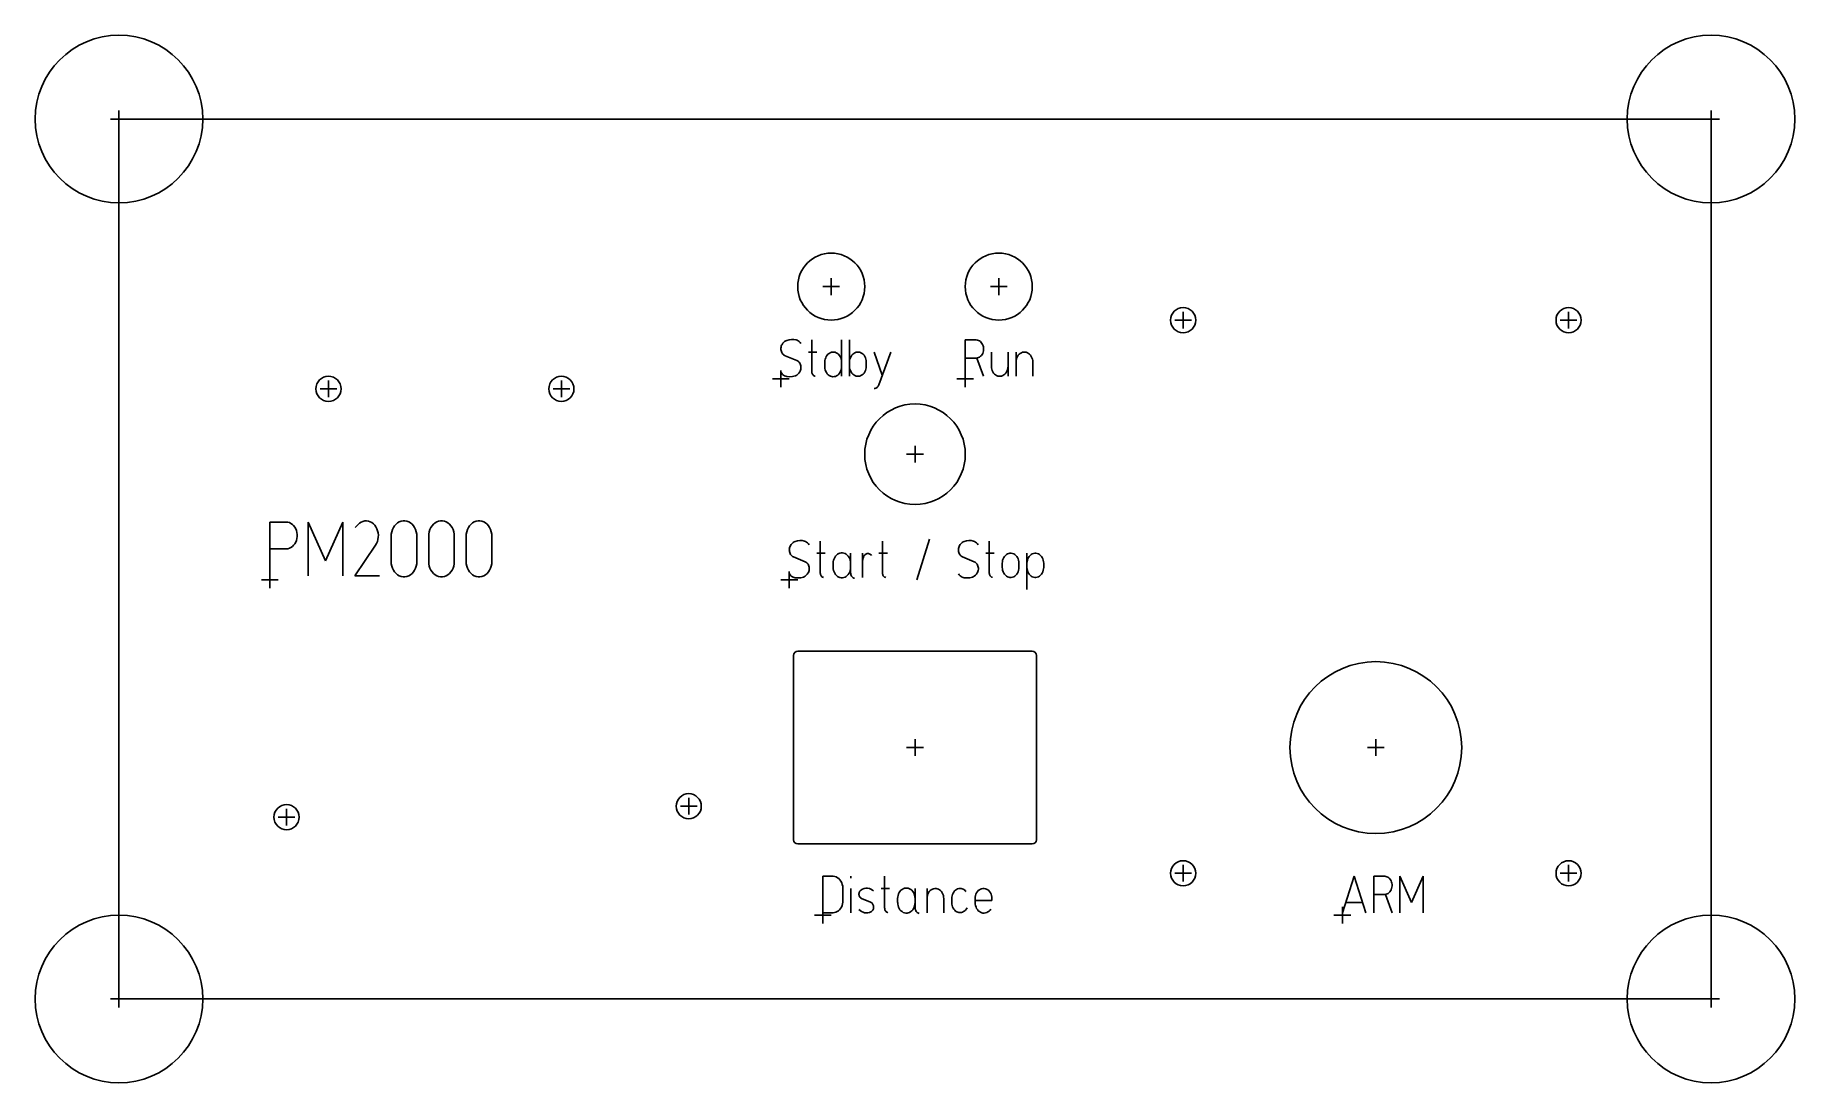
# Model space of a CAD drawing. Header units: millimetres. Extents: x -10 to 200, y -10 to 115.
import ezdxf

# ---------------------------------------------------------------- set-up
doc = ezdxf.new("R2010")
doc.units = ezdxf.units.MM
doc.layers.add('Contour', color=7, linetype='CONTINUOUS')
doc.layers.add('Engraving', color=7, linetype='CONTINUOUS')

msp = doc.modelspace()

# ---------------------------------------------------------------- linework, layer by layer
at = {"layer": 'Contour', "color": 7, "linetype": 'CONTINUOUS'}
for p, q in [((-1, 105), (1, 105)), ((0, 104), (0, 106)), ((190, 105), (0, 105)), ((0, 105), (0, 105)), ((0, 105), (0, 0)), ((189, 105), (191, 105)), ((190, 104), (190, 106)), ((190, 0), (190, 105)), ((190, 105), (190, 105)), ((84, 85), (86, 85)), ((85, 84), (85, 86)), ((104, 85), (106, 85)), ((105, 84), (105, 86)), ((127, 80), (127, 82)), ((173, 80), (173, 82)), ((126, 81), (128, 81)), ((172, 81), (174, 81)), ((25, 71.8), (25, 73.8)), ((52.8, 71.8), (52.8, 73.8)), ((78, 74), (80, 74)), ((79, 73), (79, 75)), ((100, 74), (102, 74)), ((101, 73), (101, 75)), ((24, 72.8), (26, 72.8)), ((51.8, 72.8), (53.8, 72.8)), ((95, 64), (95, 66)), ((94, 65), (96, 65)), ((18, 49), (18, 51)), ((80, 49), (80, 51)), ((17, 50), (19, 50)), ((79, 50), (81, 50)), ((80.5, 19), (80.5, 41)), ((81, 41.5), (109, 41.5)), ((109.5, 41), (109.5, 19)), ((94, 30), (96, 30)), ((95, 29), (95, 31)), ((149, 30), (151, 30)), ((150, 29), (150, 31)), ((68, 22), (68, 24)), ((19, 21.7), (21, 21.7)), ((20, 20.7), (20, 22.7)), ((67, 23), (69, 23)), ((109, 18.5), (81, 18.5)), ((126, 15), (128, 15)), ((127, 14), (127, 16)), ((172, 15), (174, 15)), ((173, 14), (173, 16)), ((84, 9), (84, 11)), ((146, 9), (146, 11)), ((83, 10), (85, 10)), ((145, 10), (147, 10)), ((-1, 0), (1, 0)), ((-1, 0), (1, 0)), ((0, -1), (0, 1)), ((0, -1), (0, 1)), ((0, 0), (0, 0)), ((0, 0), (190, 0)), ((189, 0), (191, 0)), ((190, -1), (190, 1)), ((190, 0), (190, 0))]:
    msp.add_line(p, q, dxfattribs=at)
for centre, radius in [((0, 105), 10), ((190, 105), 10), ((85, 85), 4), ((105, 85), 4), ((127, 81), 1.5), ((173, 81), 1.5), ((25, 72.8), 1.5), ((52.8, 72.8), 1.5), ((95, 65), 6), ((150, 30), 10.25), ((20, 21.7), 1.5), ((68, 23), 1.5), ((127, 15), 1.5), ((173, 15), 1.5), ((0, 0), 10), ((190, 0), 10)]:
    msp.add_circle(centre, radius, dxfattribs=at)
for centre, start, end in [((81, 41), 450, 180), ((109, 41), 360, 90), ((81, 19), 180, -90), ((109, 19), 270, 0)]:
    msp.add_arc(centre, 0.5, start, end, dxfattribs=at)
at = {"layer": 'Engraving', "color": 7, "linetype": 'CONTINUOUS'}
for p, q in [((79.014, 77.763), (79.002, 77.637)), ((79.041, 77.885), (79.014, 77.763)), ((79.083, 78.001), (79.041, 77.885)), ((79.137, 78.109), (79.083, 78.001)), ((79.226, 78.239), (79.137, 78.109)), ((79.137, 78.109), (79.137, 78.109)), ((79.328, 78.355), (79.226, 78.239)), ((79.442, 78.453), (79.328, 78.355)), ((79.565, 78.532), (79.442, 78.453)), ((79.696, 78.591), (79.565, 78.532)), ((79.971, 78.667), (79.696, 78.591)), ((79.696, 78.591), (79.696, 78.591)), ((80.251, 78.7), (79.971, 78.667)), ((80.533, 78.691), (80.251, 78.7)), ((80.812, 78.639), (80.533, 78.691)), ((80.942, 78.593), (80.812, 78.639)), ((80.812, 78.639), (80.812, 78.639)), ((81.065, 78.525), (80.942, 78.593)), ((81.179, 78.436), (81.065, 78.525)), ((81.282, 78.329), (81.179, 78.436)), ((81.37, 78.205), (81.282, 78.329)), ((82.686, 78.639), (82.686, 77.193)), ((86.235, 78.639), (86.235, 75.505)), ((87.191, 78.639), (87.191, 75.505)), ((101, 74.3), (101, 78.639)), ((101, 78.639), (102.316, 78.639)), ((102.316, 78.639), (102.446, 78.623)), ((102.446, 78.623), (102.572, 78.584)), ((102.572, 78.584), (102.692, 78.523)), ((102.692, 78.523), (102.805, 78.442)), ((102.805, 78.442), (102.905, 78.342)), ((102.905, 78.342), (102.993, 78.226)), ((102.993, 78.226), (103.066, 78.095)), ((103.066, 78.095), (103.123, 77.953)), ((103.123, 77.953), (103.162, 77.803)), ((103.162, 77.803), (103.182, 77.647)), ((79.002, 77.637), (79.004, 77.511)), ((79.004, 77.511), (79.022, 77.386)), ((79.022, 77.386), (79.054, 77.265)), ((79.054, 77.265), (79.099, 77.152)), ((79.099, 77.152), (79.159, 77.047)), ((79.159, 77.047), (79.229, 76.954)), ((79.229, 76.954), (79.31, 76.874)), ((79.31, 76.874), (79.4, 76.809)), ((79.4, 76.809), (79.496, 76.76)), ((79.496, 76.76), (79.496, 76.759)), ((79.496, 76.759), (80.891, 76.18)), ((80.891, 76.18), (80.991, 76.13)), ((80.991, 76.13), (81.082, 76.062)), ((81.082, 76.062), (81.164, 75.979)), ((81.164, 75.979), (81.236, 75.883)), ((81.236, 75.883), (81.295, 75.774)), ((81.295, 75.774), (81.34, 75.657)), ((81.34, 75.657), (81.371, 75.532)), ((83.284, 77.193), (82.287, 77.193)), ((82.287, 77.193), (82.686, 77.193)), ((82.686, 77.193), (83.284, 77.193)), ((82.686, 77.193), (82.686, 74.879)), ((84.241, 75.987), (84.251, 76.167)), ((84.241, 75.409), (84.241, 75.987)), ((84.251, 76.167), (84.285, 76.342)), ((84.285, 76.342), (84.339, 76.51)), ((84.339, 76.51), (84.414, 76.666)), ((84.414, 76.666), (84.507, 76.807)), ((84.507, 76.807), (84.616, 76.929)), ((84.616, 76.929), (84.739, 77.031)), ((84.739, 77.031), (84.873, 77.109)), ((84.873, 77.109), (85.016, 77.162)), ((85.016, 77.162), (85.163, 77.189)), ((85.163, 77.189), (85.312, 77.189)), ((85.312, 77.189), (85.459, 77.162)), ((85.459, 77.162), (85.601, 77.109)), ((85.601, 77.109), (85.736, 77.031)), ((85.736, 77.031), (85.858, 76.929)), ((85.858, 76.929), (85.967, 76.807)), ((85.967, 76.807), (86.061, 76.666)), ((86.061, 76.666), (86.135, 76.51)), ((86.135, 76.51), (86.189, 76.342)), ((86.189, 76.342), (86.223, 76.167)), ((86.223, 76.167), (86.234, 75.987)), ((86.234, 75.987), (86.235, 75.987)), ((86.235, 75.987), (86.235, 74.3)), ((87.202, 76.167), (87.191, 75.987)), ((87.191, 75.987), (87.191, 75.987)), ((87.191, 75.987), (87.191, 74.3)), ((87.236, 76.342), (87.202, 76.167)), ((87.29, 76.51), (87.236, 76.342)), ((87.364, 76.666), (87.29, 76.51)), ((87.458, 76.807), (87.364, 76.666)), ((87.567, 76.929), (87.458, 76.807)), ((87.69, 77.031), (87.567, 76.929)), ((87.824, 77.109), (87.69, 77.031)), ((87.966, 77.162), (87.824, 77.109)), ((88.114, 77.189), (87.966, 77.162)), ((88.262, 77.189), (88.114, 77.189)), ((88.41, 77.162), (88.262, 77.189)), ((88.552, 77.109), (88.41, 77.162)), ((88.687, 77.031), (88.552, 77.109)), ((88.809, 76.929), (88.687, 77.031)), ((88.918, 76.807), (88.809, 76.929)), ((89.012, 76.666), (88.918, 76.807)), ((89.086, 76.51), (89.012, 76.666)), ((89.14, 76.342), (89.086, 76.51)), ((89.174, 76.167), (89.14, 76.342)), ((89.185, 75.987), (89.174, 76.167)), ((89.185, 75.505), (89.185, 75.987)), ((90.141, 77.193), (91.098, 74.445)), ((92.135, 77.193), (90.7, 73.288)), ((102.316, 76.47), (101, 76.47)), ((101, 76.47), (102.395, 76.47)), ((102.337, 76.472), (102.316, 76.47)), ((102.466, 76.492), (102.337, 76.472)), ((102.395, 76.47), (103.192, 74.3)), ((102.592, 76.535), (102.466, 76.492)), ((102.711, 76.599), (102.592, 76.535)), ((102.822, 76.683), (102.711, 76.599)), ((102.92, 76.786), (102.822, 76.683)), ((103.006, 76.905), (102.92, 76.786)), ((103.077, 77.037), (103.006, 76.905)), ((103.13, 77.181), (103.077, 77.037)), ((103.166, 77.333), (103.13, 77.181)), ((103.183, 77.489), (103.166, 77.333)), ((103.182, 77.647), (103.183, 77.489)), ((104.11, 77.193), (104.11, 75.505)), ((106.103, 74.3), (106.103, 77.193)), ((107.06, 74.3), (107.06, 77.193)), ((107.06, 77.193), (107.06, 75.987)), ((107.06, 75.987), (107.071, 76.167)), ((107.071, 76.167), (107.105, 76.342)), ((107.105, 76.342), (107.159, 76.51)), ((107.159, 76.51), (107.233, 76.666)), ((107.233, 76.666), (107.327, 76.807)), ((107.327, 76.807), (107.436, 76.929)), ((107.436, 76.929), (107.559, 77.031)), ((107.559, 77.031), (107.693, 77.109)), ((107.693, 77.109), (107.835, 77.162)), ((107.835, 77.162), (107.982, 77.189)), ((107.982, 77.189), (108.131, 77.189)), ((108.131, 77.189), (108.278, 77.162)), ((108.278, 77.162), (108.421, 77.109)), ((108.421, 77.109), (108.555, 77.031)), ((108.555, 77.031), (108.678, 76.929)), ((108.678, 76.929), (108.787, 76.807)), ((108.787, 76.807), (108.88, 76.666)), ((108.88, 76.666), (108.955, 76.51)), ((108.955, 76.51), (109.009, 76.342)), ((109.009, 76.342), (109.043, 76.167)), ((109.043, 76.167), (109.053, 75.987)), ((109.053, 75.987), (109.053, 75.987)), ((109.053, 75.987), (109.053, 74.3)), ((79.098, 74.62), (79.017, 74.734)), ((79.201, 74.509), (79.098, 74.62)), ((79.317, 74.418), (79.201, 74.509)), ((79.442, 74.347), (79.317, 74.418)), ((79.576, 74.3), (79.442, 74.347)), ((79.7, 74.271), (79.576, 74.3)), ((80.033, 74.237), (79.7, 74.271)), ((80.366, 74.263), (80.033, 74.237)), ((80.692, 74.348), (80.366, 74.263)), ((80.756, 74.374), (80.692, 74.348)), ((80.9, 74.453), (80.756, 74.374)), ((81.031, 74.557), (80.9, 74.453)), ((81.149, 74.684), (81.031, 74.557)), ((81.25, 74.83), (81.149, 74.684)), ((81.291, 74.905), (81.25, 74.83)), ((81.337, 75.022), (81.291, 74.905)), ((81.369, 75.146), (81.337, 75.022)), ((81.386, 75.274), (81.369, 75.146)), ((81.371, 75.532), (81.386, 75.404)), ((81.386, 75.404), (81.386, 75.274)), ((82.686, 74.879), (82.691, 74.797)), ((82.691, 74.797), (82.704, 74.717)), ((82.704, 74.717), (82.727, 74.641)), ((82.727, 74.641), (82.759, 74.568)), ((82.759, 74.568), (82.798, 74.502)), ((82.798, 74.502), (82.845, 74.443)), ((82.845, 74.443), (82.898, 74.392)), ((82.898, 74.392), (82.956, 74.351)), ((82.956, 74.351), (83.019, 74.32)), ((83.019, 74.32), (83.085, 74.3)), ((83.085, 74.3), (83.085, 74.3)), ((84.242, 75.409), (84.241, 75.409)), ((84.259, 75.23), (84.242, 75.409)), ((84.298, 75.056), (84.259, 75.23)), ((84.357, 74.891), (84.298, 75.056)), ((84.437, 74.739), (84.357, 74.891)), ((84.534, 74.602), (84.437, 74.739)), ((84.648, 74.485), (84.534, 74.602)), ((84.774, 74.389), (84.648, 74.485)), ((84.911, 74.318), (84.774, 74.389)), ((85.055, 74.272), (84.911, 74.318)), ((85.203, 74.252), (85.055, 74.272)), ((85.352, 74.259), (85.203, 74.252)), ((85.499, 74.293), (85.352, 74.259)), ((85.639, 74.353), (85.499, 74.293)), ((85.771, 74.437), (85.639, 74.353)), ((85.891, 74.545), (85.771, 74.437)), ((85.996, 74.673), (85.891, 74.545)), ((86.084, 74.818), (85.996, 74.673)), ((86.153, 74.977), (86.084, 74.818)), ((86.202, 75.148), (86.153, 74.977)), ((86.23, 75.325), (86.202, 75.148)), ((86.235, 75.505), (86.23, 75.325)), ((87.191, 75.505), (87.202, 75.325)), ((87.202, 75.325), (87.236, 75.15)), ((87.236, 75.15), (87.29, 74.982)), ((87.29, 74.982), (87.364, 74.826)), ((87.364, 74.826), (87.458, 74.685)), ((87.458, 74.685), (87.567, 74.563)), ((87.567, 74.563), (87.69, 74.461)), ((87.69, 74.461), (87.824, 74.383)), ((87.824, 74.383), (87.966, 74.33)), ((87.966, 74.33), (88.114, 74.303)), ((88.114, 74.303), (88.262, 74.303)), ((88.262, 74.303), (88.41, 74.33)), ((88.41, 74.33), (88.552, 74.383)), ((88.552, 74.383), (88.687, 74.461)), ((88.687, 74.461), (88.809, 74.563)), ((88.809, 74.563), (88.918, 74.685)), ((88.918, 74.685), (89.012, 74.826)), ((89.012, 74.826), (89.086, 74.982)), ((89.086, 74.982), (89.14, 75.15)), ((89.14, 75.15), (89.174, 75.325)), ((89.174, 75.325), (89.185, 75.505)), ((89.185, 75.505), (89.185, 75.505)), ((104.11, 75.505), (104.12, 75.325)), ((104.12, 75.325), (104.154, 75.15)), ((104.154, 75.15), (104.208, 74.982)), ((104.208, 74.982), (104.282, 74.826)), ((104.282, 74.826), (104.376, 74.685)), ((104.376, 74.685), (104.485, 74.563)), ((104.485, 74.563), (104.608, 74.461)), ((104.608, 74.461), (104.742, 74.383)), ((104.742, 74.383), (104.884, 74.33)), ((104.884, 74.33), (105.032, 74.303)), ((105.032, 74.303), (105.18, 74.303)), ((105.18, 74.303), (105.328, 74.33)), ((105.328, 74.33), (105.47, 74.383)), ((105.47, 74.383), (105.605, 74.461)), ((105.605, 74.461), (105.727, 74.563)), ((105.727, 74.563), (105.836, 74.685)), ((105.836, 74.685), (105.93, 74.826)), ((105.93, 74.826), (106.004, 74.982)), ((106.004, 74.982), (106.058, 75.15)), ((106.058, 75.15), (106.092, 75.325)), ((106.092, 75.325), (106.103, 75.505)), ((106.103, 75.505), (106.103, 75.505)), ((106.103, 75.505), (106.103, 74.3)), ((90.226, 72.86), (90.141, 72.854)), ((90.313, 72.882), (90.226, 72.86)), ((90.395, 72.918), (90.313, 72.882)), ((90.473, 72.969), (90.395, 72.918)), ((90.543, 73.033), (90.473, 72.969)), ((90.605, 73.108), (90.543, 73.033)), ((90.658, 73.194), (90.605, 73.108)), ((90.7, 73.288), (90.658, 73.194)), ((18, 50.5), (18, 56.908)), ((18, 56.908), (19.943, 56.908)), ((19.943, 56.908), (20.141, 56.89)), ((20.141, 56.89), (20.334, 56.837)), ((20.334, 56.837), (20.518, 56.749)), ((20.518, 56.749), (20.689, 56.63)), ((22.593, 50.5), (22.593, 56.908)), ((22.593, 56.908), (24.654, 52.28)), ((24.654, 52.28), (26.715, 56.908)), ((26.715, 56.908), (26.715, 50.5)), ((28.54, 56.623), (28.715, 56.78)), ((28.715, 56.78), (28.909, 56.903)), ((28.909, 56.903), (29.115, 56.991)), ((29.115, 56.991), (29.329, 57.04)), ((29.329, 57.04), (29.547, 57.05)), ((29.547, 57.05), (29.765, 57.02)), ((29.765, 57.02), (29.976, 56.952)), ((29.976, 56.952), (30.176, 56.847)), ((30.176, 56.847), (30.361, 56.706)), ((30.361, 56.706), (30.527, 56.534)), ((33.252, 56.802), (33.062, 56.646)), ((33.457, 56.922), (33.252, 56.802)), ((33.676, 57.004), (33.457, 56.922)), ((33.902, 57.045), (33.676, 57.004)), ((34.131, 57.045), (33.902, 57.045)), ((34.357, 57.004), (34.131, 57.045)), ((34.576, 56.922), (34.357, 57.004)), ((34.782, 56.802), (34.576, 56.922)), ((34.971, 56.646), (34.782, 56.802)), ((37.726, 56.802), (37.537, 56.646)), ((37.932, 56.922), (37.726, 56.802)), ((38.151, 57.004), (37.932, 56.922)), ((38.377, 57.045), (38.151, 57.004)), ((38.606, 57.045), (38.377, 57.045)), ((38.832, 57.004), (38.606, 57.045)), ((39.05, 56.922), (38.832, 57.004)), ((39.257, 56.802), (39.05, 56.922)), ((39.446, 56.646), (39.257, 56.802)), ((42.201, 56.802), (42.012, 56.646)), ((42.407, 56.922), (42.201, 56.802)), ((42.626, 57.004), (42.407, 56.922)), ((42.852, 57.045), (42.626, 57.004)), ((43.08, 57.045), (42.852, 57.045)), ((43.307, 57.004), (43.08, 57.045)), ((43.525, 56.922), (43.307, 57.004)), ((43.732, 56.802), (43.525, 56.922)), ((43.921, 56.646), (43.732, 56.802)), ((20.689, 56.63), (20.845, 56.48)), ((20.845, 56.48), (20.979, 56.305)), ((20.979, 56.305), (21.09, 56.107)), ((21.09, 56.107), (21.177, 55.891)), ((21.177, 54.721), (21.09, 54.505)), ((21.177, 55.891), (21.235, 55.662)), ((21.235, 54.95), (21.177, 54.721)), ((21.235, 55.662), (21.265, 55.426)), ((21.265, 55.186), (21.235, 54.95)), ((21.265, 55.426), (21.265, 55.186)), ((28.187, 56.267), (28.54, 56.623)), ((30.527, 56.534), (30.669, 56.334)), ((30.669, 56.334), (30.785, 56.111)), ((30.785, 56.111), (30.872, 55.869)), ((30.905, 54.828), (30.833, 54.579)), ((30.872, 55.869), (30.929, 55.614)), ((30.946, 55.087), (30.905, 54.828)), ((30.929, 55.614), (30.954, 55.351)), ((30.954, 55.351), (30.946, 55.087)), ((32.503, 55.475), (32.486, 55.199)), ((32.486, 55.199), (32.486, 52.209)), ((32.486, 55.199), (32.486, 55.199)), ((32.554, 55.745), (32.503, 55.475)), ((32.637, 56.002), (32.554, 55.745)), ((32.752, 56.242), (32.637, 56.002)), ((32.894, 56.458), (32.752, 56.242)), ((33.062, 56.646), (32.894, 56.458)), ((35.139, 56.458), (34.971, 56.646)), ((35.281, 56.242), (35.139, 56.458)), ((35.396, 56.002), (35.281, 56.242)), ((35.479, 55.745), (35.396, 56.002)), ((35.53, 55.475), (35.479, 55.745)), ((35.547, 55.199), (35.53, 55.475)), ((35.547, 52.209), (35.547, 55.199)), ((36.978, 55.475), (36.961, 55.199)), ((36.961, 55.199), (36.961, 52.209)), ((36.961, 55.199), (36.961, 55.199)), ((37.028, 55.745), (36.978, 55.475)), ((37.112, 56.002), (37.028, 55.745)), ((37.227, 56.242), (37.112, 56.002)), ((37.369, 56.458), (37.227, 56.242)), ((37.537, 56.646), (37.369, 56.458)), ((39.614, 56.458), (39.446, 56.646)), ((39.756, 56.242), (39.614, 56.458)), ((39.871, 56.002), (39.756, 56.242)), ((39.954, 55.745), (39.871, 56.002)), ((40.005, 55.475), (39.954, 55.745)), ((40.022, 55.199), (40.005, 55.475)), ((40.022, 52.209), (40.022, 55.199)), ((41.453, 55.475), (41.436, 55.199)), ((41.436, 55.199), (41.436, 52.209)), ((41.436, 55.199), (41.436, 55.199)), ((41.503, 55.745), (41.453, 55.475)), ((41.587, 56.002), (41.503, 55.745)), ((41.702, 56.242), (41.587, 56.002)), ((41.844, 56.458), (41.702, 56.242)), ((42.012, 56.646), (41.844, 56.458)), ((44.089, 56.458), (43.921, 56.646)), ((44.231, 56.242), (44.089, 56.458)), ((44.346, 56.002), (44.231, 56.242)), ((44.429, 55.745), (44.346, 56.002)), ((44.48, 55.475), (44.429, 55.745)), ((44.497, 55.199), (44.48, 55.475)), ((44.497, 52.209), (44.497, 55.199)), ((80.971, 54.667), (80.696, 54.591)), ((81.251, 54.7), (80.971, 54.667)), ((81.533, 54.691), (81.251, 54.7)), ((81.812, 54.639), (81.533, 54.691)), ((81.942, 54.593), (81.812, 54.639)), ((81.812, 54.639), (81.812, 54.639)), ((83.686, 54.639), (83.686, 53.193)), ((91.102, 54.639), (91.102, 53.193)), ((95.209, 50.011), (96.724, 54.88)), ((101.146, 54.667), (100.87, 54.591)), ((101.426, 54.7), (101.146, 54.667)), ((101.708, 54.691), (101.426, 54.7)), ((101.987, 54.639), (101.708, 54.691)), ((102.116, 54.593), (101.987, 54.639)), ((101.987, 54.639), (101.987, 54.639)), ((103.861, 54.639), (103.861, 53.193)), ((19.943, 53.704), (18, 53.704)), ((20.141, 53.722), (19.943, 53.704)), ((19.943, 53.704), (19.943, 53.704)), ((20.334, 53.775), (20.141, 53.722)), ((20.518, 53.863), (20.334, 53.775)), ((20.689, 53.982), (20.518, 53.863)), ((20.845, 54.132), (20.689, 53.982)), ((20.979, 54.307), (20.845, 54.132)), ((21.09, 54.505), (20.979, 54.307)), ((30.601, 54.131), (28.128, 50.5)), ((30.602, 54.133), (30.601, 54.131)), ((30.732, 54.345), (30.602, 54.133)), ((30.833, 54.579), (30.732, 54.345)), ((80.014, 53.763), (80.002, 53.637)), ((80.002, 53.637), (80.004, 53.511)), ((80.004, 53.511), (80.022, 53.386)), ((80.041, 53.885), (80.014, 53.763)), ((80.022, 53.386), (80.054, 53.265)), ((80.083, 54.001), (80.041, 53.885)), ((80.054, 53.265), (80.099, 53.152)), ((80.137, 54.109), (80.083, 54.001)), ((80.099, 53.152), (80.159, 53.047)), ((80.226, 54.239), (80.137, 54.109)), ((80.137, 54.109), (80.137, 54.109)), ((80.159, 53.047), (80.229, 52.954)), ((80.328, 54.355), (80.226, 54.239)), ((80.229, 52.954), (80.31, 52.874)), ((80.31, 52.874), (80.4, 52.809)), ((80.442, 54.453), (80.328, 54.355)), ((80.4, 52.809), (80.496, 52.76)), ((80.565, 54.532), (80.442, 54.453)), ((80.496, 52.76), (80.496, 52.759)), ((80.496, 52.759), (81.891, 52.18)), ((80.696, 54.591), (80.565, 54.532)), ((80.696, 54.591), (80.696, 54.591)), ((82.065, 54.525), (81.942, 54.593)), ((82.179, 54.436), (82.065, 54.525)), ((82.282, 54.329), (82.179, 54.436)), ((82.37, 54.205), (82.282, 54.329)), ((84.284, 53.193), (83.287, 53.193)), ((83.287, 53.193), (83.686, 53.193)), ((83.686, 53.193), (84.284, 53.193)), ((83.686, 53.193), (83.686, 50.879)), ((85.287, 52.356), (85.343, 52.531)), ((85.343, 52.531), (85.421, 52.693)), ((85.421, 52.693), (85.517, 52.839)), ((85.517, 52.839), (85.631, 52.967)), ((85.631, 52.967), (85.759, 53.072)), ((85.759, 53.072), (85.898, 53.153)), ((85.898, 53.153), (86.046, 53.209)), ((86.046, 53.209), (86.199, 53.236)), ((86.199, 53.236), (86.355, 53.236)), ((86.355, 53.236), (86.508, 53.209)), ((86.508, 53.209), (86.656, 53.153)), ((86.656, 53.153), (86.795, 53.072)), ((86.795, 53.072), (86.923, 52.967)), ((86.923, 52.967), (87.037, 52.839)), ((87.037, 52.839), (87.133, 52.693)), ((87.133, 52.693), (87.211, 52.531)), ((87.211, 52.531), (87.267, 52.356)), ((87.314, 53.193), (87.314, 51.505)), ((88.75, 50.3), (88.75, 53.193)), ((88.75, 53.193), (88.75, 52.228)), ((88.76, 52.384), (88.788, 52.537)), ((88.788, 52.537), (88.834, 52.683)), ((88.834, 52.683), (88.899, 52.82)), ((88.899, 52.82), (88.949, 52.903)), ((88.949, 52.903), (89.006, 52.975)), ((89.006, 52.975), (89.071, 53.037)), ((89.071, 53.037), (89.143, 53.086)), ((89.143, 53.086), (89.22, 53.123)), ((89.22, 53.123), (89.301, 53.145)), ((89.301, 53.145), (89.384, 53.153)), ((89.384, 53.153), (89.467, 53.146)), ((89.467, 53.146), (89.547, 53.125)), ((89.547, 53.125), (89.625, 53.09)), ((89.625, 53.09), (89.697, 53.042)), ((89.697, 53.042), (89.763, 52.981)), ((89.763, 52.981), (89.821, 52.91)), ((89.821, 52.91), (89.826, 52.903)), ((91.7, 53.193), (90.703, 53.193)), ((90.703, 53.193), (91.102, 53.193)), ((91.102, 53.193), (91.7, 53.193)), ((91.102, 53.193), (91.102, 50.879)), ((100.189, 53.763), (100.176, 53.637)), ((100.176, 53.637), (100.179, 53.511)), ((100.179, 53.511), (100.196, 53.386)), ((100.216, 53.885), (100.189, 53.763)), ((100.196, 53.386), (100.228, 53.265)), ((100.257, 54.001), (100.216, 53.885)), ((100.228, 53.265), (100.274, 53.152)), ((100.312, 54.109), (100.257, 54.001)), ((100.274, 53.152), (100.333, 53.047)), ((100.4, 54.239), (100.312, 54.109)), ((100.312, 54.109), (100.312, 54.109)), ((100.333, 53.047), (100.404, 52.954)), ((100.503, 54.355), (100.4, 54.239)), ((100.404, 52.954), (100.485, 52.874)), ((100.485, 52.874), (100.575, 52.809)), ((100.616, 54.453), (100.503, 54.355)), ((100.575, 52.809), (100.671, 52.76)), ((100.74, 54.532), (100.616, 54.453)), ((100.671, 52.76), (100.671, 52.759)), ((100.671, 52.759), (102.066, 52.18)), ((100.87, 54.591), (100.74, 54.532)), ((100.87, 54.591), (100.87, 54.591)), ((102.24, 54.525), (102.116, 54.593)), ((102.354, 54.436), (102.24, 54.525)), ((102.456, 54.329), (102.354, 54.436)), ((102.545, 54.205), (102.456, 54.329)), ((104.459, 53.193), (103.461, 53.193)), ((103.461, 53.193), (103.861, 53.193)), ((103.861, 53.193), (104.459, 53.193)), ((103.861, 53.193), (103.861, 50.879)), ((105.46, 52.342), (105.514, 52.51)), ((105.514, 52.51), (105.588, 52.666)), ((105.588, 52.666), (105.682, 52.807)), ((105.682, 52.807), (105.791, 52.929)), ((105.791, 52.929), (105.914, 53.031)), ((105.914, 53.031), (106.048, 53.109)), ((106.048, 53.109), (106.19, 53.162)), ((106.19, 53.162), (106.337, 53.189)), ((106.337, 53.189), (106.486, 53.189)), ((106.486, 53.189), (106.634, 53.162)), ((106.634, 53.162), (106.776, 53.109)), ((106.776, 53.109), (106.911, 53.031)), ((106.911, 53.031), (107.033, 52.929)), ((107.033, 52.929), (107.142, 52.807)), ((107.142, 52.807), (107.236, 52.666)), ((107.236, 52.666), (107.31, 52.51)), ((107.31, 52.51), (107.364, 52.342)), ((108.365, 51.505), (108.365, 53.193)), ((108.41, 52.342), (108.464, 52.51)), ((108.464, 52.51), (108.538, 52.666)), ((108.538, 52.666), (108.632, 52.807)), ((108.632, 52.807), (108.741, 52.929)), ((108.741, 52.929), (108.864, 53.031)), ((108.864, 53.031), (108.998, 53.109)), ((108.998, 53.109), (109.14, 53.162)), ((109.14, 53.162), (109.287, 53.189)), ((109.287, 53.189), (109.436, 53.189)), ((109.436, 53.189), (109.583, 53.162)), ((109.583, 53.162), (109.726, 53.109)), ((109.726, 53.109), (109.86, 53.031)), ((109.86, 53.031), (109.983, 52.929)), ((109.983, 52.929), (110.092, 52.807)), ((110.092, 52.807), (110.186, 52.666)), ((110.186, 52.666), (110.26, 52.51)), ((110.26, 52.51), (110.314, 52.342)), ((28.128, 50.5), (31.072, 50.5)), ((32.486, 52.209), (32.503, 51.933)), ((32.503, 51.933), (32.554, 51.663)), ((32.554, 51.663), (32.637, 51.406)), ((32.637, 51.406), (32.752, 51.166)), ((32.752, 51.166), (32.894, 50.95)), ((32.894, 50.95), (33.062, 50.762)), ((33.062, 50.762), (33.252, 50.606)), ((33.252, 50.606), (33.457, 50.486)), ((33.457, 50.486), (33.676, 50.404)), ((33.676, 50.404), (33.902, 50.363)), ((34.131, 50.363), (34.357, 50.404)), ((34.357, 50.404), (34.576, 50.486)), ((34.576, 50.486), (34.782, 50.606)), ((34.782, 50.606), (34.971, 50.762)), ((34.971, 50.762), (35.139, 50.95)), ((35.139, 50.95), (35.281, 51.166)), ((35.281, 51.166), (35.396, 51.406)), ((35.396, 51.406), (35.479, 51.663)), ((35.479, 51.663), (35.53, 51.933)), ((35.53, 51.933), (35.547, 52.209)), ((35.547, 52.209), (35.547, 52.209)), ((36.961, 52.209), (36.978, 51.933)), ((36.978, 51.933), (37.028, 51.663)), ((37.028, 51.663), (37.112, 51.406)), ((37.112, 51.406), (37.227, 51.166)), ((37.227, 51.166), (37.369, 50.95)), ((37.369, 50.95), (37.537, 50.762)), ((37.537, 50.762), (37.726, 50.606)), ((37.726, 50.606), (37.932, 50.486)), ((37.932, 50.486), (38.151, 50.404)), ((38.151, 50.404), (38.377, 50.363)), ((38.606, 50.363), (38.832, 50.404)), ((38.832, 50.404), (39.05, 50.486)), ((39.05, 50.486), (39.257, 50.606)), ((39.257, 50.606), (39.446, 50.762)), ((39.446, 50.762), (39.614, 50.95)), ((39.614, 50.95), (39.756, 51.166)), ((39.756, 51.166), (39.871, 51.406)), ((39.871, 51.406), (39.954, 51.663)), ((39.954, 51.663), (40.005, 51.933)), ((40.005, 51.933), (40.022, 52.209)), ((40.022, 52.209), (40.022, 52.209)), ((41.436, 52.209), (41.453, 51.933)), ((41.453, 51.933), (41.503, 51.663)), ((41.503, 51.663), (41.587, 51.406)), ((41.587, 51.406), (41.702, 51.166)), ((41.702, 51.166), (41.844, 50.95)), ((41.844, 50.95), (42.012, 50.762)), ((42.012, 50.762), (42.201, 50.606)), ((42.201, 50.606), (42.407, 50.486)), ((42.407, 50.486), (42.626, 50.404)), ((42.626, 50.404), (42.852, 50.363)), ((43.08, 50.363), (43.307, 50.404)), ((43.307, 50.404), (43.525, 50.486)), ((43.525, 50.486), (43.732, 50.606)), ((43.732, 50.606), (43.921, 50.762)), ((43.921, 50.762), (44.089, 50.95)), ((44.089, 50.95), (44.231, 51.166)), ((44.231, 51.166), (44.346, 51.406)), ((44.346, 51.406), (44.429, 51.663)), ((44.429, 51.663), (44.48, 51.933)), ((44.48, 51.933), (44.497, 52.209)), ((44.497, 52.209), (44.497, 52.209)), ((80.098, 50.62), (80.017, 50.734)), ((80.201, 50.509), (80.098, 50.62)), ((80.317, 50.418), (80.201, 50.509)), ((80.442, 50.347), (80.317, 50.418)), ((81.9, 50.453), (81.756, 50.374)), ((81.891, 52.18), (81.991, 52.13)), ((82.031, 50.557), (81.9, 50.453)), ((81.991, 52.13), (82.082, 52.062)), ((82.149, 50.684), (82.031, 50.557)), ((82.082, 52.062), (82.164, 51.979)), ((82.25, 50.83), (82.149, 50.684)), ((82.164, 51.979), (82.236, 51.883)), ((82.236, 51.883), (82.295, 51.774)), ((82.291, 50.905), (82.25, 50.83)), ((82.337, 51.022), (82.291, 50.905)), ((82.295, 51.774), (82.34, 51.657)), ((82.369, 51.146), (82.337, 51.022)), ((82.34, 51.657), (82.371, 51.532)), ((82.386, 51.274), (82.369, 51.146)), ((82.371, 51.532), (82.386, 51.404)), ((82.386, 51.404), (82.386, 51.274)), ((83.686, 50.879), (83.691, 50.797)), ((83.691, 50.797), (83.704, 50.717)), ((83.704, 50.717), (83.727, 50.641)), ((83.727, 50.641), (83.759, 50.568)), ((83.759, 50.568), (83.798, 50.502)), ((83.798, 50.502), (83.845, 50.443)), ((83.845, 50.443), (83.898, 50.392)), ((85.241, 51.987), (85.252, 52.174)), ((85.241, 51.505), (85.241, 51.987)), ((85.242, 51.505), (85.241, 51.505)), ((85.253, 51.318), (85.242, 51.505)), ((85.252, 52.174), (85.287, 52.356)), ((85.288, 51.136), (85.253, 51.318)), ((85.344, 50.961), (85.288, 51.136)), ((85.422, 50.799), (85.344, 50.961)), ((85.518, 50.653), (85.422, 50.799)), ((85.632, 50.525), (85.518, 50.653)), ((85.76, 50.42), (85.632, 50.525)), ((85.899, 50.339), (85.76, 50.42)), ((86.796, 50.42), (86.657, 50.339)), ((86.924, 50.525), (86.796, 50.42)), ((87.038, 50.653), (86.924, 50.525)), ((87.134, 50.799), (87.038, 50.653)), ((87.211, 50.961), (87.134, 50.799)), ((87.268, 51.136), (87.211, 50.961)), ((87.267, 52.356), (87.302, 52.174)), ((87.302, 51.318), (87.268, 51.136)), ((87.302, 52.174), (87.313, 51.987)), ((87.314, 51.505), (87.302, 51.318)), ((87.313, 51.987), (87.314, 51.987)), ((87.314, 51.987), (87.314, 50.83)), ((87.314, 50.83), (87.328, 50.73)), ((87.328, 50.73), (87.354, 50.633)), ((87.354, 50.633), (87.391, 50.542)), ((87.391, 50.542), (87.438, 50.458)), ((87.438, 50.458), (87.495, 50.383)), ((88.75, 52.228), (88.76, 52.384)), ((91.102, 50.879), (91.107, 50.797)), ((91.107, 50.797), (91.12, 50.717)), ((91.12, 50.717), (91.143, 50.641)), ((91.143, 50.641), (91.174, 50.568)), ((91.174, 50.568), (91.214, 50.502)), ((91.214, 50.502), (91.26, 50.443)), ((91.26, 50.443), (91.314, 50.392)), ((100.272, 50.62), (100.192, 50.734)), ((100.376, 50.509), (100.272, 50.62)), ((100.491, 50.418), (100.376, 50.509)), ((100.617, 50.347), (100.491, 50.418)), ((102.074, 50.453), (101.93, 50.374)), ((102.066, 52.18), (102.165, 52.13)), ((102.206, 50.557), (102.074, 50.453)), ((102.165, 52.13), (102.256, 52.062)), ((102.324, 50.684), (102.206, 50.557)), ((102.256, 52.062), (102.339, 51.979)), ((102.425, 50.83), (102.324, 50.684)), ((102.339, 51.979), (102.411, 51.883)), ((102.411, 51.883), (102.47, 51.774)), ((102.465, 50.905), (102.425, 50.83)), ((102.512, 51.022), (102.465, 50.905)), ((102.47, 51.774), (102.515, 51.657)), ((102.544, 51.146), (102.512, 51.022)), ((102.515, 51.657), (102.546, 51.532)), ((102.561, 51.274), (102.544, 51.146)), ((102.546, 51.532), (102.561, 51.404)), ((102.561, 51.404), (102.561, 51.274)), ((103.861, 50.879), (103.866, 50.797)), ((103.866, 50.797), (103.879, 50.717)), ((103.879, 50.717), (103.902, 50.641)), ((103.902, 50.641), (103.933, 50.568)), ((103.933, 50.568), (103.973, 50.502)), ((103.973, 50.502), (104.019, 50.443)), ((104.019, 50.443), (104.073, 50.392)), ((105.415, 51.987), (105.426, 52.167)), ((105.415, 51.505), (105.415, 51.987)), ((105.426, 51.325), (105.415, 51.505)), ((105.415, 51.505), (105.415, 51.505)), ((105.426, 52.167), (105.46, 52.342)), ((105.46, 51.15), (105.426, 51.325)), ((105.514, 50.982), (105.46, 51.15)), ((105.588, 50.826), (105.514, 50.982)), ((105.682, 50.685), (105.588, 50.826)), ((105.791, 50.563), (105.682, 50.685)), ((105.914, 50.461), (105.791, 50.563)), ((106.048, 50.383), (105.914, 50.461)), ((106.911, 50.461), (106.776, 50.383)), ((107.033, 50.563), (106.911, 50.461)), ((107.142, 50.685), (107.033, 50.563)), ((107.236, 50.826), (107.142, 50.685)), ((107.31, 50.982), (107.236, 50.826)), ((107.364, 51.15), (107.31, 50.982)), ((107.364, 52.342), (107.398, 52.167)), ((107.398, 51.325), (107.364, 51.15)), ((107.398, 52.167), (107.408, 51.987)), ((107.408, 51.505), (107.398, 51.325)), ((107.408, 51.987), (107.408, 51.987)), ((107.408, 51.987), (107.408, 51.505)), ((108.365, 51.987), (108.376, 52.167)), ((108.365, 48.854), (108.365, 51.987)), ((108.366, 51.505), (108.365, 51.505)), ((108.377, 51.325), (108.366, 51.505)), ((108.376, 52.167), (108.41, 52.342)), ((108.411, 51.15), (108.377, 51.325)), ((108.465, 50.982), (108.411, 51.15)), ((108.539, 50.826), (108.465, 50.982)), ((108.632, 50.685), (108.539, 50.826)), ((108.742, 50.563), (108.632, 50.685)), ((108.865, 50.461), (108.742, 50.563)), ((108.999, 50.383), (108.865, 50.461)), ((109.861, 50.461), (109.727, 50.383)), ((109.984, 50.563), (109.861, 50.461)), ((110.093, 50.685), (109.984, 50.563)), ((110.186, 50.826), (110.093, 50.685)), ((110.261, 50.982), (110.186, 50.826)), ((110.315, 51.15), (110.261, 50.982)), ((110.314, 52.342), (110.348, 52.167)), ((110.348, 51.325), (110.315, 51.15)), ((110.348, 52.167), (110.358, 51.987)), ((110.359, 51.505), (110.348, 51.325)), ((110.358, 51.987), (110.359, 51.987)), ((110.359, 51.987), (110.359, 51.505)), ((33.902, 50.363), (34.131, 50.363)), ((38.377, 50.363), (38.606, 50.363)), ((42.852, 50.363), (43.08, 50.363)), ((80.576, 50.3), (80.442, 50.347)), ((80.7, 50.271), (80.576, 50.3)), ((81.033, 50.237), (80.7, 50.271)), ((81.366, 50.263), (81.033, 50.237)), ((81.692, 50.348), (81.366, 50.263)), ((81.756, 50.374), (81.692, 50.348)), ((83.898, 50.392), (83.956, 50.351)), ((83.956, 50.351), (84.019, 50.32)), ((84.019, 50.32), (84.085, 50.3)), ((84.085, 50.3), (84.085, 50.3)), ((86.047, 50.283), (85.899, 50.339)), ((86.2, 50.256), (86.047, 50.283)), ((86.355, 50.256), (86.2, 50.256)), ((86.508, 50.283), (86.355, 50.256)), ((86.657, 50.339), (86.508, 50.283)), ((87.495, 50.383), (87.56, 50.32)), ((87.56, 50.32), (87.633, 50.268)), ((87.633, 50.268), (87.711, 50.229)), ((87.711, 50.229), (87.792, 50.204)), ((87.792, 50.204), (87.792, 50.204)), ((91.314, 50.392), (91.372, 50.351)), ((91.372, 50.351), (91.435, 50.32)), ((91.435, 50.32), (91.5, 50.3)), ((91.5, 50.3), (91.5, 50.3)), ((100.75, 50.3), (100.617, 50.347)), ((100.875, 50.271), (100.75, 50.3)), ((101.208, 50.237), (100.875, 50.271)), ((101.541, 50.263), (101.208, 50.237)), ((101.867, 50.348), (101.541, 50.263)), ((101.93, 50.374), (101.867, 50.348)), ((104.073, 50.392), (104.131, 50.351)), ((104.131, 50.351), (104.194, 50.32)), ((104.194, 50.32), (104.259, 50.3)), ((104.259, 50.3), (104.259, 50.3)), ((106.19, 50.33), (106.048, 50.383)), ((106.337, 50.303), (106.19, 50.33)), ((106.486, 50.303), (106.337, 50.303)), ((106.634, 50.33), (106.486, 50.303)), ((106.776, 50.383), (106.634, 50.33)), ((109.141, 50.33), (108.999, 50.383)), ((109.288, 50.303), (109.141, 50.33)), ((109.437, 50.303), (109.288, 50.303)), ((109.584, 50.33), (109.437, 50.303)), ((109.727, 50.383), (109.584, 50.33)), ((84, 14.639), (85.236, 14.639)), ((84, 10.3), (84, 14.639)), ((85.236, 14.639), (85.413, 14.615)), ((85.413, 14.615), (85.585, 14.559)), ((85.585, 14.559), (85.749, 14.473)), ((85.749, 14.473), (85.9, 14.358)), ((85.9, 14.358), (86.036, 14.218)), ((86.036, 14.218), (86.154, 14.055)), ((86.154, 14.055), (86.249, 13.873)), ((86.249, 13.873), (86.321, 13.675)), ((86.321, 13.675), (86.369, 13.467)), ((86.369, 13.467), (86.391, 13.253)), ((86.391, 13.253), (86.392, 13.193)), ((86.392, 13.193), (86.392, 11.746)), ((87.349, 14.639), (87.349, 14.398)), ((87.349, 13.193), (87.349, 10.3)), ((88.31, 12.552), (88.319, 12.632)), ((88.319, 12.632), (88.338, 12.71)), ((88.338, 12.71), (88.367, 12.784)), ((88.367, 12.784), (88.404, 12.852)), ((88.404, 12.852), (88.448, 12.913)), ((88.448, 12.913), (88.501, 12.965)), ((88.501, 12.965), (88.545, 13)), ((88.545, 13), (88.733, 13.107)), ((88.733, 13.107), (88.931, 13.18)), ((88.931, 13.18), (89.137, 13.216)), ((89.137, 13.216), (89.345, 13.216)), ((89.345, 13.216), (89.55, 13.179)), ((89.55, 13.179), (89.748, 13.106)), ((89.748, 13.106), (89.936, 12.999)), ((89.936, 12.999), (90.06, 12.903)), ((91.974, 13.193), (90.977, 13.193)), ((90.977, 13.193), (91.376, 13.193)), ((91.376, 14.639), (91.376, 13.193)), ((91.376, 13.193), (91.974, 13.193)), ((91.376, 13.193), (91.376, 10.879)), ((93.033, 12.531), (93.111, 12.693)), ((93.111, 12.693), (93.207, 12.839)), ((93.207, 12.839), (93.321, 12.967)), ((93.321, 12.967), (93.449, 13.072)), ((93.449, 13.072), (93.588, 13.153)), ((93.588, 13.153), (93.736, 13.209)), ((93.736, 13.209), (93.889, 13.236)), ((93.889, 13.236), (94.045, 13.236)), ((94.045, 13.236), (94.198, 13.209)), ((94.198, 13.209), (94.346, 13.153)), ((94.346, 13.153), (94.486, 13.072)), ((94.486, 13.072), (94.613, 12.967)), ((94.613, 12.967), (94.727, 12.839)), ((94.727, 12.839), (94.823, 12.693)), ((94.823, 12.693), (94.901, 12.531)), ((95.004, 13.193), (95.004, 11.505)), ((96.439, 10.3), (96.439, 13.193)), ((96.439, 13.193), (96.439, 11.987)), ((96.537, 12.51), (96.612, 12.666)), ((96.612, 12.666), (96.705, 12.807)), ((96.705, 12.807), (96.814, 12.929)), ((96.814, 12.929), (96.938, 13.031)), ((96.938, 13.031), (97.072, 13.109)), ((97.072, 13.109), (97.214, 13.162)), ((97.214, 13.162), (97.361, 13.189)), ((97.361, 13.189), (97.51, 13.189)), ((97.51, 13.189), (97.657, 13.162)), ((97.657, 13.162), (97.799, 13.109)), ((97.799, 13.109), (97.934, 13.031)), ((97.934, 13.031), (98.057, 12.929)), ((98.057, 12.929), (98.166, 12.807)), ((98.166, 12.807), (98.259, 12.666)), ((98.259, 12.666), (98.334, 12.51)), ((99.539, 12.629), (99.474, 12.48)), ((99.621, 12.765), (99.539, 12.629)), ((99.719, 12.887), (99.621, 12.765)), ((99.829, 12.99), (99.719, 12.887)), ((99.95, 13.074), (99.829, 12.99)), ((100.08, 13.136), (99.95, 13.074)), ((100.216, 13.175), (100.08, 13.136)), ((100.355, 13.191), (100.216, 13.175)), ((100.495, 13.183), (100.355, 13.191)), ((100.632, 13.151), (100.495, 13.183)), ((100.763, 13.096), (100.632, 13.151)), ((100.888, 13.02), (100.763, 13.096)), ((101.002, 12.923), (100.888, 13.02)), ((101.104, 12.807), (101.002, 12.923)), ((102.354, 12.666), (102.279, 12.51)), ((102.447, 12.807), (102.354, 12.666)), ((102.556, 12.929), (102.447, 12.807)), ((102.679, 13.031), (102.556, 12.929)), ((102.813, 13.109), (102.679, 13.031)), ((102.956, 13.162), (102.813, 13.109)), ((103.103, 13.189), (102.956, 13.162)), ((103.252, 13.189), (103.103, 13.189)), ((103.399, 13.162), (103.252, 13.189)), ((103.541, 13.109), (103.399, 13.162)), ((103.676, 13.031), (103.541, 13.109)), ((103.798, 12.929), (103.676, 13.031)), ((103.908, 12.807), (103.798, 12.929)), ((104.001, 12.666), (103.908, 12.807)), ((104.075, 12.51), (104.001, 12.666)), ((146, 10.3), (147.395, 14.639)), ((147.395, 14.639), (148.79, 10.3)), ((149.747, 10.3), (149.747, 14.639)), ((149.747, 14.639), (151.063, 14.639)), ((151.063, 14.639), (151.193, 14.623)), ((151.193, 14.623), (151.319, 14.584)), ((151.319, 14.584), (151.439, 14.523)), ((151.439, 14.523), (151.552, 14.442)), ((151.569, 12.683), (151.458, 12.599)), ((151.552, 14.442), (151.653, 14.342)), ((151.667, 12.786), (151.569, 12.683)), ((151.653, 14.342), (151.74, 14.226)), ((151.753, 12.905), (151.667, 12.786)), ((151.74, 14.226), (151.813, 14.095)), ((151.824, 13.037), (151.753, 12.905)), ((151.813, 14.095), (151.87, 13.953)), ((151.877, 13.181), (151.824, 13.037)), ((151.87, 13.953), (151.909, 13.803)), ((151.913, 13.333), (151.877, 13.181)), ((151.909, 13.803), (151.93, 13.647)), ((151.93, 13.489), (151.913, 13.333)), ((151.93, 13.647), (151.93, 13.489)), ((152.857, 10.3), (152.857, 14.639)), ((152.857, 14.639), (154.253, 11.505)), ((154.253, 11.505), (155.649, 14.639)), ((155.649, 14.639), (155.649, 10.3)), ((85.873, 10.531), (85.726, 10.431)), ((86.007, 10.655), (85.873, 10.531)), ((86.124, 10.802), (86.007, 10.655)), ((86.222, 10.968), (86.124, 10.802)), ((86.3, 11.149), (86.222, 10.968)), ((86.354, 11.342), (86.3, 11.149)), ((86.385, 11.542), (86.354, 11.342)), ((86.392, 11.746), (86.385, 11.542)), ((88.305, 10.686), (88.457, 10.543)), ((88.31, 12.47), (88.31, 12.552)), ((88.32, 12.39), (88.31, 12.47)), ((88.34, 12.312), (88.32, 12.39)), ((88.37, 12.239), (88.34, 12.312)), ((88.407, 12.171), (88.37, 12.239)), ((88.453, 12.111), (88.407, 12.171)), ((88.505, 12.06), (88.453, 12.111)), ((88.457, 10.543), (88.623, 10.428)), ((88.563, 12.018), (88.505, 12.06)), ((88.625, 11.987), (88.563, 12.018)), ((89.701, 11.553), (88.625, 11.987)), ((89.769, 11.52), (89.701, 11.554)), ((89.701, 11.554), (89.701, 11.553)), ((89.832, 11.476), (89.769, 11.52)), ((89.889, 11.421), (89.832, 11.476)), ((89.866, 10.487), (89.919, 10.547)), ((89.939, 11.357), (89.889, 11.421)), ((89.919, 10.547), (89.964, 10.616)), ((89.981, 11.284), (89.939, 11.357)), ((89.964, 10.616), (90.002, 10.692)), ((90.014, 11.206), (89.981, 11.284)), ((90.002, 10.692), (90.029, 10.774)), ((90.037, 11.122), (90.014, 11.206)), ((90.029, 10.774), (90.046, 10.86)), ((90.051, 11.035), (90.037, 11.122)), ((90.046, 10.86), (90.054, 10.947)), ((90.054, 10.947), (90.051, 11.035)), ((91.376, 10.879), (91.381, 10.797)), ((91.381, 10.797), (91.394, 10.717)), ((91.394, 10.717), (91.417, 10.641)), ((91.417, 10.641), (91.449, 10.568)), ((91.449, 10.568), (91.488, 10.502)), ((91.488, 10.502), (91.535, 10.443)), ((92.931, 11.987), (92.942, 12.174)), ((92.931, 11.505), (92.931, 11.987)), ((92.932, 11.505), (92.931, 11.505)), ((92.943, 11.318), (92.932, 11.505)), ((92.942, 12.174), (92.977, 12.356)), ((92.978, 11.136), (92.943, 11.318)), ((92.977, 12.356), (93.033, 12.531)), ((93.034, 10.961), (92.978, 11.136)), ((93.112, 10.799), (93.034, 10.961)), ((93.208, 10.653), (93.112, 10.799)), ((93.322, 10.525), (93.208, 10.653)), ((93.45, 10.42), (93.322, 10.525)), ((94.614, 10.525), (94.486, 10.42)), ((94.728, 10.653), (94.614, 10.525)), ((94.824, 10.799), (94.728, 10.653)), ((94.902, 10.961), (94.824, 10.799)), ((94.901, 12.531), (94.957, 12.356)), ((94.958, 11.136), (94.902, 10.961)), ((94.957, 12.356), (94.992, 12.174)), ((94.992, 11.318), (94.958, 11.136)), ((94.992, 12.174), (95.003, 11.987)), ((95.004, 11.505), (94.992, 11.318)), ((95.003, 11.987), (95.004, 11.987)), ((95.004, 11.987), (95.004, 10.83)), ((95.004, 10.83), (95.018, 10.73)), ((95.018, 10.73), (95.044, 10.633)), ((95.044, 10.633), (95.081, 10.542)), ((95.081, 10.542), (95.128, 10.458)), ((96.439, 11.987), (96.45, 12.167)), ((96.45, 12.167), (96.484, 12.342)), ((96.484, 12.342), (96.537, 12.51)), ((98.334, 12.51), (98.387, 12.342)), ((98.387, 12.342), (98.421, 12.167)), ((98.421, 12.167), (98.432, 11.987)), ((98.432, 11.987), (98.433, 11.987)), ((98.433, 11.987), (98.433, 10.3)), ((99.398, 12.155), (99.39, 11.987)), ((99.39, 11.987), (99.39, 11.987)), ((99.39, 11.987), (99.39, 11.505)), ((99.39, 11.505), (99.4, 11.333)), ((99.427, 12.321), (99.398, 12.155)), ((99.4, 11.333), (99.431, 11.165)), ((99.474, 12.48), (99.427, 12.321)), ((99.431, 11.165), (99.481, 11.004)), ((99.481, 11.004), (99.55, 10.854)), ((99.55, 10.854), (99.636, 10.717)), ((99.636, 10.717), (99.737, 10.596)), ((99.737, 10.596), (99.852, 10.494)), ((100.805, 10.425), (100.93, 10.51)), ((100.93, 10.51), (101.042, 10.615)), ((101.042, 10.615), (101.141, 10.739)), ((101.141, 10.739), (101.224, 10.879)), ((101.224, 10.879), (101.224, 10.879)), ((102.192, 12.167), (102.181, 11.987)), ((102.181, 11.987), (102.181, 11.987)), ((102.181, 11.987), (102.181, 11.505)), ((102.181, 11.746), (104.174, 11.746)), ((102.181, 11.505), (102.192, 11.321)), ((102.225, 12.342), (102.192, 12.167)), ((102.192, 11.321), (102.225, 11.141)), ((102.279, 12.51), (102.225, 12.342)), ((102.225, 11.141), (102.28, 10.968)), ((102.28, 10.968), (102.354, 10.807)), ((102.354, 10.807), (102.448, 10.661)), ((102.448, 10.661), (102.558, 10.533)), ((102.558, 10.533), (102.682, 10.426)), ((103.836, 10.478), (103.953, 10.596)), ((103.953, 10.596), (104.055, 10.734)), ((104.055, 10.734), (104.055, 10.734)), ((104.129, 12.342), (104.075, 12.51)), ((104.163, 12.167), (104.129, 12.342)), ((104.174, 11.987), (104.163, 12.167)), ((104.174, 11.746), (104.174, 11.987)), ((146.399, 11.505), (148.392, 11.505)), ((151.063, 12.47), (149.747, 12.47)), ((149.747, 12.47), (151.143, 12.47)), ((151.084, 12.472), (151.063, 12.47)), ((151.213, 12.492), (151.084, 12.472)), ((151.143, 12.47), (151.94, 10.3)), ((151.339, 12.535), (151.213, 12.492)), ((151.458, 12.599), (151.339, 12.535)), ((85.236, 10.3), (84, 10.3)), ((85.403, 10.315), (85.236, 10.3)), ((85.568, 10.359), (85.403, 10.315)), ((85.726, 10.431), (85.568, 10.359)), ((88.623, 10.428), (88.802, 10.342)), ((88.802, 10.342), (88.988, 10.288)), ((88.988, 10.288), (89.18, 10.266)), ((89.18, 10.266), (89.371, 10.277)), ((89.371, 10.277), (89.56, 10.32)), ((89.56, 10.32), (89.741, 10.396)), ((89.741, 10.396), (89.806, 10.436)), ((89.741, 10.396), (89.741, 10.396)), ((89.806, 10.436), (89.866, 10.487)), ((91.535, 10.443), (91.589, 10.392)), ((91.589, 10.392), (91.646, 10.351)), ((91.646, 10.351), (91.709, 10.32)), ((91.709, 10.32), (91.775, 10.3)), ((91.775, 10.3), (91.775, 10.3)), ((93.589, 10.339), (93.45, 10.42)), ((93.737, 10.283), (93.589, 10.339)), ((93.89, 10.256), (93.737, 10.283)), ((94.046, 10.256), (93.89, 10.256)), ((94.199, 10.283), (94.046, 10.256)), ((94.347, 10.339), (94.199, 10.283)), ((94.486, 10.42), (94.347, 10.339)), ((95.128, 10.458), (95.185, 10.383)), ((95.185, 10.383), (95.251, 10.32)), ((95.251, 10.32), (95.323, 10.268)), ((95.323, 10.268), (95.401, 10.229)), ((95.401, 10.229), (95.482, 10.204)), ((95.482, 10.204), (95.482, 10.204)), ((99.852, 10.494), (99.978, 10.413)), ((99.978, 10.413), (100.112, 10.354)), ((100.112, 10.354), (100.251, 10.319)), ((100.251, 10.319), (100.393, 10.309)), ((100.393, 10.309), (100.534, 10.324)), ((100.534, 10.324), (100.673, 10.363)), ((100.673, 10.363), (100.805, 10.425)), ((102.682, 10.426), (102.818, 10.341)), ((102.818, 10.341), (102.962, 10.282)), ((102.962, 10.282), (103.113, 10.248)), ((103.113, 10.248), (103.266, 10.242)), ((103.266, 10.242), (103.417, 10.262)), ((103.417, 10.262), (103.565, 10.309)), ((103.565, 10.309), (103.706, 10.382)), ((103.706, 10.382), (103.836, 10.478))]:
    msp.add_line(p, q, dxfattribs=at)

doc.saveas('drawing.dxf')
